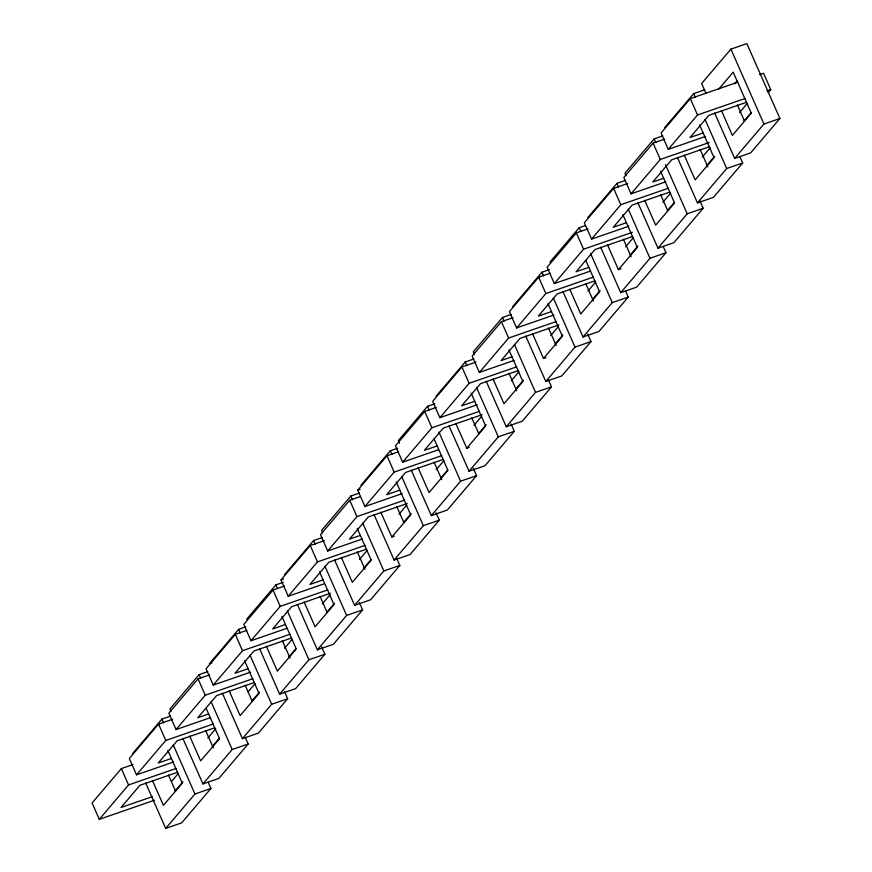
<?xml version="1.0" encoding="UTF-8"?>
<svg xmlns="http://www.w3.org/2000/svg" width="872" height="872" viewBox="0 0 872 872"><rect width="100%" height="100%" fill="white"/><g stroke="black" fill="none" stroke-linecap="round" stroke-linejoin="round"><path stroke-width="1.31" d="M662.774 135.912L654.174 138.888L624.919 173.266L626.009 175.73M511.101 314.487L502.49 317.473L473.245 351.852L474.335 354.305M359.417 493.072L350.817 496.048L321.572 530.427L322.651 532.89M714.648 112.989L734.682 158.421L750.661 152.883L779.906 118.505L746.868 43.6L730.899 49.137L701.644 83.516L705.982 93.337M207.743 671.647L199.143 674.623L169.898 709.012L170.977 711.465M549.97 262.091L579.215 227.712L585.363 225.586M587.684 217.76L616.94 183.371L625.54 180.395M434.921 403.736L427.542 406.298L398.297 440.676L399.376 443.129M436.011 396.335L465.256 361.956L473.867 358.981M664.409 127.999L693.665 93.62L704.718 89.794M246.623 619.251L275.868 584.872L283.237 582.322M284.337 574.921L313.582 540.531L322.182 537.555M512.736 306.584L541.981 272.195L549.36 269.644M132.664 753.495L161.909 719.117L170.509 716.13M361.062 485.159L390.307 450.78L397.687 448.23M246.002 626.804L238.634 629.355L209.389 663.745L211.841 662.894M627.731 183.48L613.605 188.374L584.349 222.752L591.565 239.102L628.821 226.197M476.058 362.065L461.92 366.959L432.675 401.338L439.88 417.677L477.148 404.772M737.865 82.153L690.33 98.623L661.074 133.002L668.29 149.341L705.546 136.446M324.188 583.804L288.207 596.263L281.002 579.913L310.247 545.534L324.384 540.64M550.21 273.198L538.645 277.198L509.401 311.587L516.606 327.927L553.873 315.021M587.924 228.856L576.37 232.868L547.115 267.246L554.33 283.585L590.3 271.127M172.7 719.226L158.573 724.12L129.329 758.498L136.533 774.837L173.79 761.932M402.188 493.607L364.932 506.501L357.727 490.162L386.972 455.784L398.537 451.772M436.251 407.442L424.686 411.442L395.441 445.821L402.646 462.171L438.627 449.712M246.863 630.358L235.298 634.358L206.054 668.737L213.259 685.087L250.515 672.181M284.577 586.017L273.012 590.028L243.768 624.407L250.973 640.746L286.953 628.287M664.649 139.106L653.095 143.106L623.84 177.485L631.056 193.835L665.739 181.823M132.904 764.602L121.339 768.603L92.094 802.981L99.299 819.331L154.54 800.191M512.976 317.68L501.411 321.692L472.166 356.07L479.371 372.409L514.066 360.398M360.016 496.713L349.737 500.266L320.493 534.645L327.698 550.995L362.392 538.983M209.629 674.841L198.064 678.852L168.819 713.231L176.024 729.57L210.708 717.558M718.583 89.304L733.178 72.147L751.293 113.197L732.393 135.411L721.427 110.526M591.565 239.102L620.809 204.724L668.344 188.254M439.88 417.677L469.136 383.298L516.671 366.84M288.207 596.263L317.452 561.884L364.997 545.414M668.29 149.341L697.535 114.962L745.07 98.503M136.533 774.837L165.778 740.459L213.313 724M516.606 327.927L545.861 293.548L593.396 277.078M554.33 283.585L583.575 249.207L632.396 232.301M364.932 506.501L394.177 472.123L441.723 455.664M402.646 462.171L431.902 427.781L479.437 411.322M631.056 193.835L660.3 159.456L709.121 142.539M213.259 685.087L242.503 650.708L290.038 634.238M250.973 640.746L280.217 606.367L327.763 589.897M479.371 372.409L508.627 338.031L556.162 321.572M99.299 819.331L128.544 784.942L176.079 768.483M327.698 550.995L356.942 516.606L404.488 500.147M176.024 729.57L205.269 695.191L252.804 678.732M734.562 83.777L737.134 80.747M662.873 202.282L670.601 193.192M511.188 380.857L518.916 371.777M739.598 112.521L747.326 103.441M359.515 559.442L367.243 550.352M587.913 291.106L595.641 282.016M625.638 246.765L633.366 237.685M207.841 738.017L215.569 728.938M436.24 469.681L443.968 460.601M473.954 425.34L481.682 416.26M284.566 648.267L292.294 639.176M322.28 603.925L330.008 594.835M702.363 157.015L710.091 147.924M171.468 781.497L178.335 773.42M550.679 335.589L558.407 326.51M399.005 514.175L406.733 505.084M248.193 691.736L255.06 683.67M667.374 210.708L674.252 202.609M515.701 389.283L523.44 380.181M744.099 120.946L750.977 112.859M768.188 92.639L770.761 89.598L763.556 73.259L759.708 74.589M364.027 567.868L370.905 559.769M592.426 299.532L600.165 290.43M630.14 255.191L637.879 246.089M212.343 746.443L219.232 738.355M440.742 478.107L447.63 470.019M478.466 433.766L486.205 424.675M289.068 656.692L295.957 648.605M326.793 612.351L334.532 603.25M706.865 165.44L714.604 156.339M175.109 790.926L182.858 781.824M555.192 344.015L562.931 334.913M607.468 244.77L618.433 269.644L637.334 247.441L622.826 214.556M403.507 522.601L411.257 513.499M455.784 423.345L466.76 448.23L485.65 426.016L471.153 393.141M251.834 701.175L259.573 692.074M532.509 333.595L543.485 358.468L562.375 336.265L547.878 303.38M380.835 512.169L391.811 537.054L410.701 514.851L396.204 481.965M637.923 202.74L657.957 248.171L687.212 213.793L703.181 208.255L699.933 200.887M486.249 381.315L506.283 426.757L535.528 392.367L551.507 386.841L548.259 379.473M734.682 158.421L763.927 124.042L779.906 118.505M334.565 559.9L354.61 605.332L383.854 570.953L399.834 565.416L396.586 558.047M562.974 291.564L583.008 336.995L612.253 302.617L628.232 297.08L625.529 290.943M600.688 247.223L620.722 292.665L649.978 258.276L665.946 252.749L663.243 246.602M182.891 738.475L202.936 783.917L232.181 749.528L248.16 744.001L245.446 737.854M411.29 470.15L431.335 515.581L460.58 481.202L476.559 475.665L473.311 468.297M449.015 425.808L469.049 471.24L498.293 436.861L514.273 431.324L511.025 423.956M259.616 648.724L279.661 694.156L308.906 659.777L324.885 654.24L321.626 646.871M297.33 604.383L317.375 649.825L346.62 615.436L362.599 609.909L359.351 602.541M677.413 157.472L697.447 202.904L726.692 168.525L742.672 162.988L739.968 156.851M145.657 782.969L165.702 828.4L194.947 794.021L210.926 788.484L208.212 782.348M525.74 336.047L545.774 381.489L575.019 347.1L590.998 341.573L587.75 334.205M374.055 514.633L394.1 560.064L423.345 525.685L439.325 520.148L436.076 512.78M222.382 693.207L242.427 738.649L271.672 704.26L287.651 698.734L284.403 691.365M703.181 208.255L673.936 242.645L657.957 248.171M551.507 386.841L522.263 421.22L506.283 426.757M399.834 565.416L370.589 599.805L354.61 605.332M248.16 744.001L218.905 778.38L202.936 783.917M628.232 297.08L598.988 331.469L583.008 336.995M665.946 252.749L636.702 287.128L620.722 292.665M476.559 475.665L447.314 510.044L431.335 515.581M514.273 431.324L485.028 465.703L469.049 471.24M742.672 162.988L713.427 197.377L697.447 202.904M324.885 654.24L295.63 688.629L279.661 694.156M362.599 609.909L333.355 644.288L317.375 649.825M590.998 341.573L561.753 375.952L545.774 381.489M210.926 788.484L181.67 822.863L165.702 828.4M439.325 520.148L410.08 554.527L394.1 560.064M287.651 698.734L258.395 733.112L242.427 738.649M766.913 90.939L770.761 89.598M746.53 102.286L708.903 115.322L690.014 137.525L703.159 132.98M709.296 146.779L671.669 159.805L652.779 182.019L663.668 178.248M669.805 192.047L632.178 205.073L613.288 227.287L626.434 222.731M632.571 236.53L594.944 249.566L576.054 271.77L588.84 267.344M618.433 269.644L620.897 268.794M594.857 280.871L557.23 293.897L538.34 316.111L551.475 311.555M558.876 324.918L519.995 338.391L501.106 360.594L511.995 356.822M543.485 358.468L545.948 357.618M518.132 370.622L480.505 383.658L461.615 405.862L474.76 401.305M482.151 414.68L443.27 428.141L424.381 450.344L437.155 445.919M466.76 448.23L469.223 447.38M443.183 459.446L405.545 472.482L386.656 494.686L399.801 490.14M357.727 490.162L360.201 489.301M407.202 503.504L368.311 516.965L349.421 539.179L360.31 535.408M391.811 537.054L394.264 536.204M366.458 549.207L328.831 562.233L309.931 584.447L323.076 579.891M281.002 579.913L283.476 579.062M330.477 593.254L291.597 606.716L272.696 628.93L285.482 624.505M291.499 638.032L253.872 651.057L234.982 673.271L248.128 668.715M254.264 682.514L216.638 695.551L197.748 717.754L208.637 713.983M214.774 727.782L177.147 740.819L158.257 763.022L171.403 758.466M177.539 772.265L139.912 785.301L121.023 807.505L152.382 796.648M730.899 49.137L763.927 124.042M737.407 104.989L744.535 121.164M693.665 93.62L695.289 97.304M705.034 119.41L726.692 168.525M690.33 98.623L697.535 114.962M699.551 124.805L714.059 157.69L695.158 179.894L684.193 155.009M700.172 149.483L707.846 166.901M654.174 138.888L655.798 142.572M665.543 164.677L687.212 213.793M653.095 143.106L660.3 159.456M660.573 171.239L674.568 202.958L655.668 225.161L644.702 200.277M660.682 194.75L667.81 210.915M616.94 183.371L618.564 187.055M628.309 209.16L649.978 258.276M613.605 188.374L620.809 204.724M623.447 239.233L631.121 256.651M579.215 227.712L580.839 231.396M590.595 253.501L612.253 302.617M576.37 232.868L583.575 249.207M585.744 260.336L599.609 291.782L580.719 313.985L569.743 289.101M585.722 283.574L593.407 300.993M541.981 272.195L543.605 275.879M553.36 297.984L575.019 347.1M538.645 277.198L545.861 293.548M548.488 328.057L556.173 345.476M502.49 317.473L504.114 321.147M514.404 344.484L535.528 392.367M501.411 321.692L508.627 338.031M508.899 349.825L522.884 381.533L503.994 403.736L493.018 378.862M508.997 373.325L516.682 390.743M465.256 361.956L466.88 365.641M476.635 387.746L498.293 436.861M461.92 366.959L469.136 383.298M471.763 417.819L478.902 433.983M427.542 406.298L429.166 409.982M438.921 432.076L460.58 481.202M424.686 411.442L431.902 427.781M434.071 438.921L447.936 470.357L429.046 492.571L418.07 467.686M434.049 462.149L441.733 479.567M390.307 450.78L391.931 454.465M401.687 476.57L423.345 525.685M386.972 455.784L394.177 472.123M396.815 506.643L403.943 522.808M350.817 496.048L352.441 499.732M362.73 523.058L383.854 570.953M349.737 500.266L356.942 516.606M357.226 528.399L371.21 560.118L352.321 582.322L341.344 557.437M357.324 551.911L365.008 569.318M313.582 540.531L315.206 544.215M324.962 566.32L346.62 615.436M310.247 545.534L317.452 561.884M319.479 571.716L333.976 604.601L315.086 626.804L304.11 601.931M320.089 596.394L327.218 612.569M275.868 584.872L277.492 588.556M287.237 610.662L308.906 659.777M273.012 590.028L280.217 606.367M281.874 616.33L296.262 648.942L277.372 671.146L266.396 646.261M282.375 640.735L290.06 658.153M238.634 629.355L240.258 633.039M250.002 655.144L271.672 704.26M235.298 634.358L242.503 650.708M244.52 660.54L259.028 693.425L240.138 715.629L229.162 690.755M245.141 685.218L252.27 701.393M199.143 674.623L200.767 678.307M211.057 701.644L232.181 749.528M198.064 678.852L205.269 695.191M206.065 708.151L219.537 738.693L200.647 760.896L189.671 736.023M205.65 730.485L213.335 747.904M161.909 719.117L163.533 722.801M173.277 744.906L194.947 794.021M158.573 724.12L165.778 740.459M167.795 750.302L182.303 783.176L163.413 805.39L152.436 780.505M168.416 774.968L175.545 791.144M121.339 768.603L128.544 784.942"/></g></svg>
